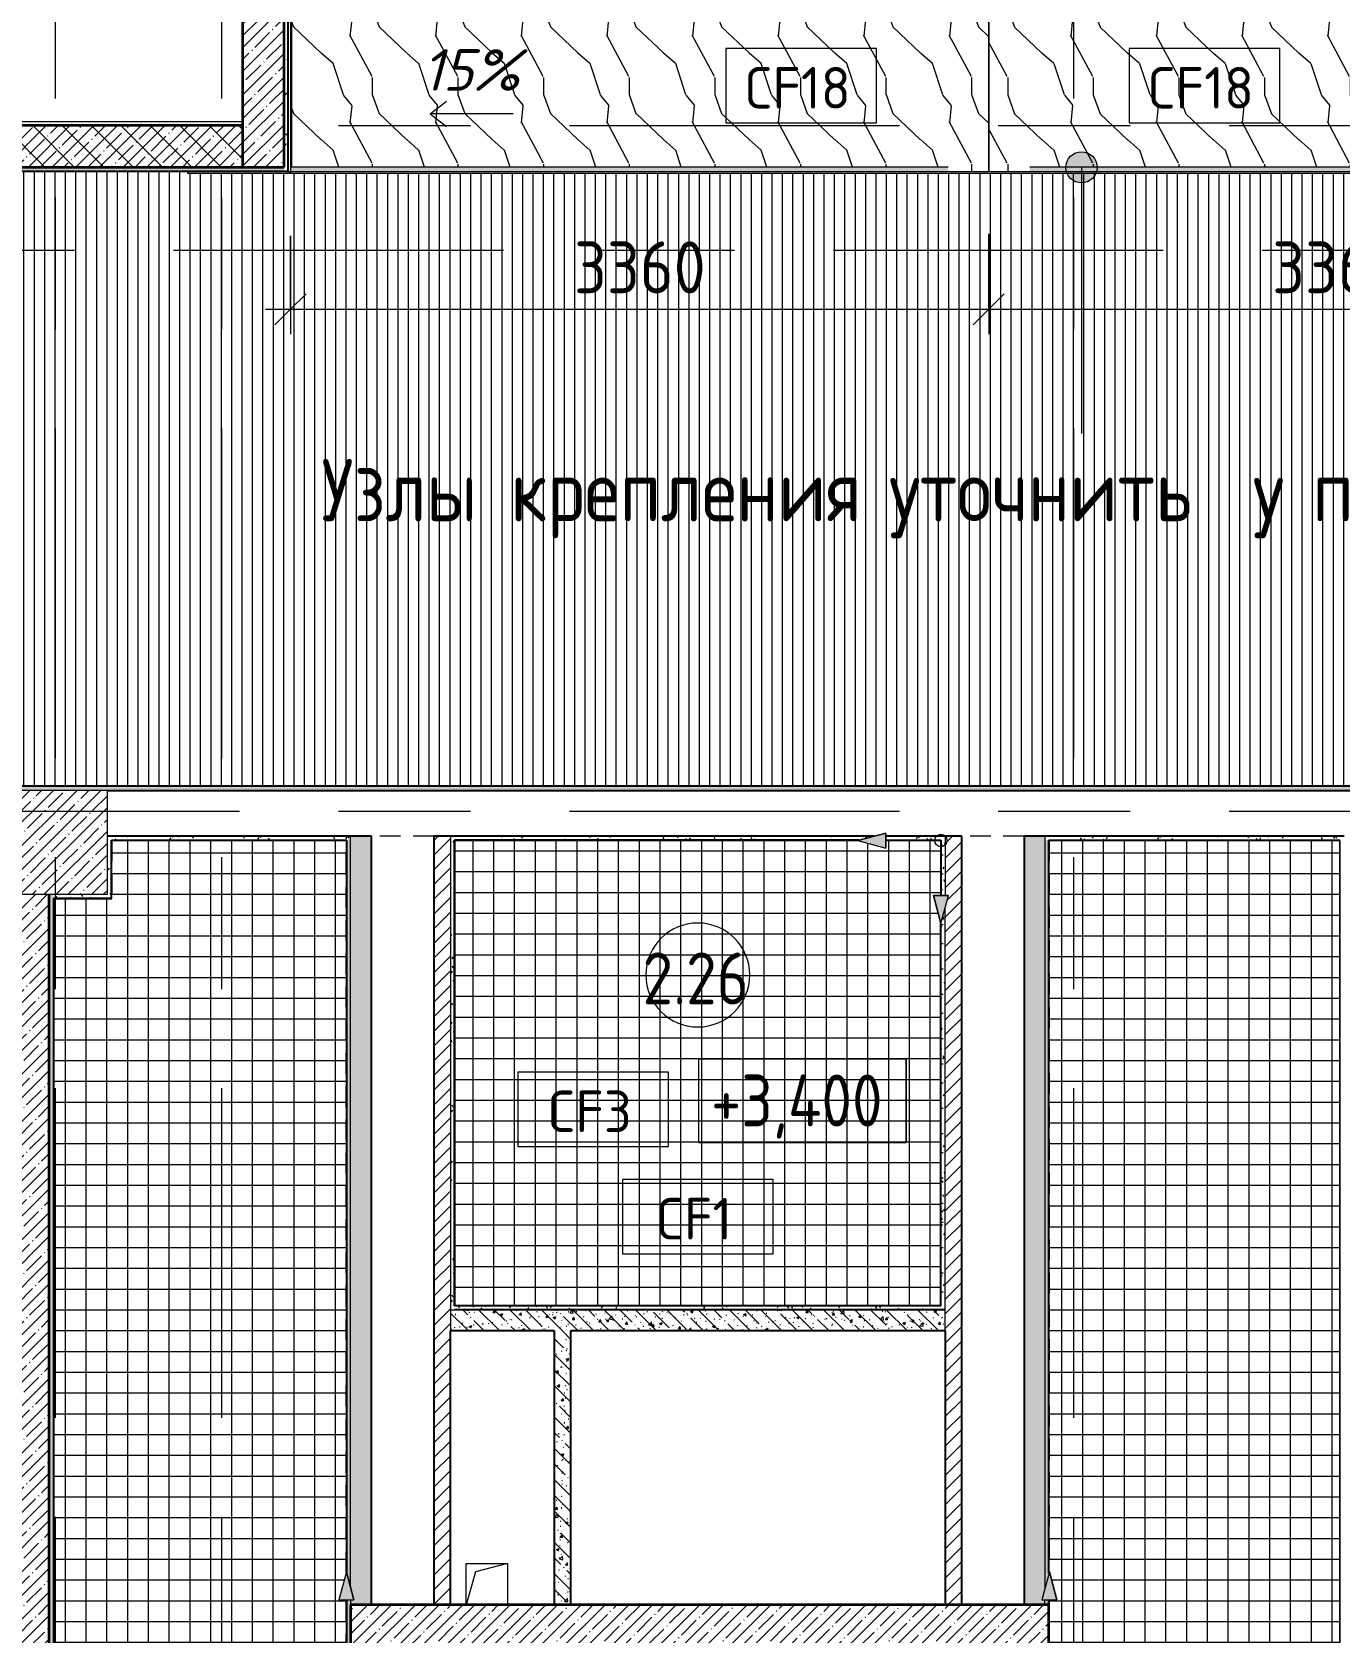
# Model space of a CAD drawing. Header units: millimetres. Extents: x 35146 to 234858, y -8553 to 29000.
# Drawn here: x 65547 to 71840, y 3845 to 11550 of the extents above; entities that cross this region are included whole.
import ezdxf

# ---------------------------------------------------------------- set-up
doc = ezdxf.new("R2010")
doc.units = ezdxf.units.MM
doc.linetypes.add('200_ШТРИХ__ш1_п0_6_', pattern=[160, 100, -60])
doc.linetypes.add('Осевая', pattern=[3175, 635, -476.25, 1587.5, -476.25])
for name, color, linetype, lineweight in [('0-1', 7, 'Continuous', 9), ('A-ANNO-DIMS', 7, 'Continuous', 9), ('A-ANNO-DIMS-100', 7, 'Continuous', 9), ('A-AREA-IDEN', 7, 'Continuous', 9), ('A-CLNG', 7, 'Continuous', 9), ('A-CLNG-IDEN', 7, 'Continuous', 9), ('A-CLNG-PATT', 7, 'Continuous', 9), ('A-DETL-GENF', 7, 'Continuous', 9), ('A-DETL-MBND', 7, '200_ШТРИХ__ш1_п0_6_', 9), ('A-FLOR', 7, 'Continuous', 9), ('A-WALL', 7, 'Continuous', 9), ('G-ANNO-DIMS', 7, 'Continuous', 9), ('G-ANNO-TEXT', 7, 'Continuous', 9), ('I-WALL', 7, 'Continuous', 9), ('S-COLS', 7, 'Continuous', 9), ('Оси-2', 7, 'Осевая', 9)]:
    doc.layers.add(name, color=color, linetype=linetype, lineweight=lineweight)
for name, color, linetype, lineweight, true_color in [('A-WALL-1', 7, 'Continuous', 25, 0x3c3c3c), ('A-WALL-3', 7, 'Continuous', 35, 0x3c3c3c), ('A-WALL-FNSH-2', 7, 'Continuous', 13, 0x3c3c3c)]:
    doc.layers.add(name, color=color, linetype=linetype, lineweight=lineweight, true_color=true_color)
doc.styles.add('GOST Common', font='GOST_Common.ttf', dxfattribs={"width": 0.9, "height": 250})
doc.styles.add('GOST Common_1', font='GOST_Common.ttf', dxfattribs={"height": 200})
doc.styles.add('GOST Common_2', font='GOST_Common.ttf', dxfattribs={"width": 0.9, "height": 300})
doc.styles.add('ISOCPEUR', font='isocpeur.ttf', dxfattribs={"width": 0.9, "height": 250})
doc.styles.add('ISOCPEUR_I', font='isocpeui.ttf', dxfattribs={"height": 200})
doc.dimstyles.new('ISO-2_5_0_9К_БОЛЬШОЙ', dxfattribs={"dimscale": 304.8, "dimtxt": 248.995294, "dimasz": 0.492126, "dimexe": 0.393701, "dimexo": 0.984252, "dimgap": 0, "dimtad": 1, "dimdec": 0, "dimrnd": 10, "dimzin": 0, "dimdsep": 46, "dimtxsty": 'ISOCPEUR', "dimblk1": 'OBLIQUE', "dimblk2": 'OBLIQUE', "dimsah": 1, "dimcen": 0.09, "dimdle": 0.393701, "dimazin": 0, "dimtfac": 1, "dimtdec": 4, "dimtix": 1, "dimtmove": 0, "dimatfit": 3, "dimfxl": 1, "dimtvp": 1, "dimtolj": 1, "dimtzin": 0, "dimarcsym": 2})
pattern_1 = [(45, (0, 0), (-57.02463, 57.02463), []), (45, (57.025, 0), (-57.02463, 57.02463), [100.806, -20.161, 3.353, -16.808])]
pattern_2 = [(45, (0, 0), (-35.35534, 35.35534), [])]
pattern_3 = [(135, (0, 0), (-75.43415, -75.43415), [106.68, -17.78, 3.556, -17.78]), (135, (0, 75.39), (-75.43415, -75.43415), []), (50, (0, 0), (127.52922, -11.15758), [13.335, -146.685]), (355, (0, 0), (-24.66966, 133.74002), [10.668, -117.348]), (100.451, (10.63, -0.93), (102.85973, 122.58178), [11.333, -124.663]), (46.184, (0, 35.56), (189.75516, -29.43036), [20.002, -220.027]), (96.636, (15.81, 33.1), (166.1822, 173.1996), [17, -186.995]), (351.184, (0, 35.56), (166.18393, 173.1976), [16.002, -176.022]), (21, (17.78, 26.67), (106.13027, -71.58603), [13.335, -146.685]), (326, (17.78, 26.67), (43.26188, 128.93175), [10.668, -117.348]), (71.451, (26.62, 20.7), (149.39198, 57.34505), [11.333, -124.663]), (37.5, (0, 0), (2.162228, 59.188357), [3.353, -112.573, 3.353, -115.773, -117.793]), (37.5, (0, 0), (2.162228, 59.188357), [-235.052, 3.353, -114.44]), (7.5, (0, 0), (46.77386, 70.12615), [3.353, -64.567, 3.353, -109.906, -44.894]), (7.5, (0, 0), (46.77386, 70.12615), [-181.178, 3.353, -41.542]), (327.5, (-39.65, 0), (94.91367, -4.010093), [3.353, -41.097, 3.353, -135.331, -184.023]), (327.5, (-39.65, 0), (94.91367, -4.010093), [-183.134, 3.353, -180.67]), (317.5, (-57.43, 0), (103.69057, 17.79882), [3.353, -54.432, 3.353, -88.748, -130.683]), (317.5, (-57.43, 0), (103.69057, 17.79882), [-149.885, 3.353, -127.33])]
pattern_4 = [(0, (0, 0), (121.92, 30.48), [10.058, -81.382, 10.058, -81.382, -487.68]), (0, (0, 0), (121.92, 30.48), [-182.88, 10.058, -172.822, 10.058, -81.382, -213.36]), (0, (0, 0), (121.92, 30.48), [-457.2, 10.058, -50.902, 10.058, -142.342]), (120, (45.72, 15.24), (-87.356454, 90.345817), [10.058, -81.382, 10.058, -81.382, -487.68]), (120, (45.72, 15.24), (-87.356454, 90.345817), [-182.88, 10.058, -172.822, 10.058, -81.382, -213.36]), (120, (45.72, 15.24), (-87.356454, 90.345817), [-457.2, 10.058, -50.902, 10.058, -142.342]), (240, (60.96, 76.2), (-34.563546, -120.825817), [10.058, -81.382, 10.058, -81.382, -487.68]), (240, (60.96, 76.2), (-34.563546, -120.825817), [-182.88, 10.058, -172.822, 10.058, -81.382, -213.36]), (240, (60.96, 76.2), (-34.563546, -120.825817), [-457.2, 10.058, -50.902, 10.058, -142.342])]

# ---------------------------------------------------------------- blocks, each defined once
blk = doc.blocks.new('BSC_Колонна _Прямоугольная - 500х500-V13-План потолков с обозначением видов отделки и геометрии 2 этажа в осях 12-23')
at = {"layer": 'S-COLS'}
h = blk.add_hatch(dxfattribs=at)
h.set_pattern_fill('FP_14', color=256, style=0, pattern_type=2)
h.set_pattern_definition([(45, (-65660, -7650), (-57.02463, 57.02463), []), (45, (-65602.975, -7650), (-57.02463, 57.02463), [100.806, -20.161, 3.353, -16.808])])
h.paths.add_polyline_path([(-250, -250), (250, -250), (250, 250), (-250, 250)])
for p, q in [((250, 250), (-250, 250)), ((-250, 250), (-250, -250)), ((250, -250), (250, 250)), ((-250, -250), (250, -250))]:
    blk.add_line(p, q, dxfattribs=at)
blk = doc.blocks.new('Начало раскладки_красным - Начало раскладки_красным-26102174-План потолков с обозначением видов отделки и геометрии 2 этажа в осях 12-23')
at = {"layer": 'A-DETL-GENF'}
for points in [[(-36.2, 264.8), (36.2, 264.8), (0, 400)], [(-264.8, -36.2), (-264.8, 36.2), (-400, 0)], [(264.8, -36.2), (400, 0), (264.8, 36.2)], [(0, -400), (36.2, -264.8), (-36.2, -264.8)]]:
    blk.add_hatch(color=256, dxfattribs=at).paths.add_polyline_path(points)
for p, q in [((0, 400), (-36.2, 264.8)), ((0, 400), (-36.2, 264.8)), ((36.2, 264.8), (0, 400)), ((0, 400), (36.2, 264.8)), ((-36.2, 264.8), (36.2, 264.8)), ((-36.2, 264.8), (36.2, 264.8)), ((0, 30), (0, 264.8)), ((-264.8, 36.2), (-400, 0)), ((-400, 0), (-264.8, 36.2)), ((-400, 0), (-264.8, -36.2)), ((-400, 0), (-264.8, -36.2)), ((-264.8, -36.2), (-264.8, 36.2)), ((-264.8, 36.2), (-264.8, -36.2)), ((-30, 0), (-264.8, 0)), ((30, 0), (264.8, 0)), ((400, 0), (264.8, 36.2)), ((264.8, 36.2), (264.8, -36.2)), ((400, 0), (264.8, 36.2)), ((264.8, 36.2), (264.8, -36.2)), ((400, 0), (264.8, -36.2)), ((0, -30), (0, -264.8)), ((264.8, -36.2), (400, 0)), ((36.2, -264.8), (-36.2, -264.8)), ((-36.2, -264.8), (0, -400)), ((0, -400), (-36.2, -264.8)), ((-36.2, -264.8), (36.2, -264.8)), ((0, -400), (36.2, -264.8)), ((0, -400), (36.2, -264.8))]:
    blk.add_line(p, q, dxfattribs=at)
blk.add_circle((0, 0), 30, dxfattribs=at)
blk = doc.blocks.new('Начало раскладки_красным - Начало раскладки_красным-26113037-План потолков с обозначением видов отделки и геометрии 2 этажа в осях 12-23')
at = {"layer": 'A-DETL-GENF'}
for points in [[(-264.8, -36.2), (-264.8, 36.2), (-400, 0)], [(0, -400), (36.2, -264.8), (-36.2, -264.8)]]:
    blk.add_hatch(color=256, dxfattribs=at).paths.add_polyline_path(points)
for p, q in [((-264.8, 36.2), (-400, 0)), ((-400, 0), (-264.8, 36.2)), ((-400, 0), (-264.8, -36.2)), ((-400, 0), (-264.8, -36.2)), ((-264.8, -36.2), (-264.8, 36.2)), ((-264.8, 36.2), (-264.8, -36.2)), ((-30, 0), (-264.8, 0)), ((0, -30), (0, -264.8)), ((36.2, -264.8), (-36.2, -264.8)), ((-36.2, -264.8), (0, -400)), ((0, -400), (-36.2, -264.8)), ((-36.2, -264.8), (36.2, -264.8)), ((0, -400), (36.2, -264.8)), ((0, -400), (36.2, -264.8))]:
    blk.add_line(p, q, dxfattribs=at)
blk.add_circle((0, 0), 30, dxfattribs=at)
blk = doc.blocks.new('Марка_Помещения - Номер-25198446-План потолков с обозначением видов отделки и геометрии 2 этажа в осях 12-23')
at = {"layer": 'A-AREA-IDEN'}
for start, end in [(360, 180), (180, 360)]:
    blk.add_arc((0, 0), 2.5, start, end, dxfattribs=at)
blk = doc.blocks.new('М_потолков - Марка_ Имя типа-25382930-План потолков с обозначением видов отделки и геометрии 2 этажа в осях 12-23')
at = {"layer": 'A-CLNG-IDEN'}
for p, q in [((3.625, 1.984375), (-3.625, 1.984375)), ((-3.625, 1.984375), (-3.625, -1.59375)), ((3.625, -1.59375), (3.625, 1.984375)), ((-3.625, -1.59375), (3.625, -1.59375))]:
    blk.add_line(p, q, dxfattribs=at)
blk = doc.blocks.new('Высотные отметки - 10х4_h_-17668695-План потолков с обозначением видов отделки и геометрии 2 этажа в осях 12-23')
at = {"layer": 'G-ANNO-DIMS'}
for p, q in [((-5, 4), (-5, 0)), ((5, 4), (-5, 4)), ((5, 4), (-5, 4)), ((-5, 4), (-5, 0)), ((5, 4), (5, 0)), ((5, 0), (5, 4)), ((5, 0), (-5, 0)), ((-5, 0), (5, 0))]:
    blk.add_line(p, q, dxfattribs=at)
blk = doc.blocks.new('DIMBLOCK98-План потолков с обозначением видов отделки и геометрии 2 этажа в осях 12-23')
at = {"layer": 'A-ANNO-DIMS-100'}
for p, q in [((66791, 10568.5), (66791, 10095.6)), ((66791, 10215.6), (66791, 10568.5)), ((70150, 10579.5), (70150, 10095.6)), ((70150, 10215.6), (70150, 10579.5)), ((66671, 10215.6), (70150, 10215.6))]:
    blk.add_line(p, q, dxfattribs=at)
at = {"layer": 'A-ANNO-DIMS-100', "lineweight": 20}
for p, q in [((66791, 10215.6), (66866, 10290.6)), ((70150, 10215.6), (70225, 10290.6)), ((66791, 10215.6), (66716, 10140.6)), ((70150, 10215.6), (70075, 10140.6))]:
    blk.add_line(p, q, dxfattribs=at)
at = {"layer": 'A-ANNO-DIMS-100', "color": 0, "insert": (68154.5, 10542.3), "char_height": 250, "width": 758.478, "attachment_point": 1, "line_spacing_factor": 1.149209, "style": 'ISOCPEUR'}
blk.add_mtext('3360', dxfattribs=at)
blk = doc.blocks.new('_Oblique')
at = {"color": 0, "linetype": 'ByBlock', "lineweight": -2}
blk.add_line((-0.5, -0.5), (0.5, 0.5), dxfattribs=at)
blk = doc.blocks.new('DIMBLOCK99-План потолков с обозначением видов отделки и геометрии 2 этажа в осях 12-23')
at = {"layer": 'A-ANNO-DIMS-100'}
for p, q in [((70150, 10579.5), (70150, 10095.6)), ((70150, 10215.6), (70150, 10579.5)), ((73509, 10568.5), (73509, 10095.6)), ((73509, 10215.6), (73509, 10568.5)), ((70150, 10215.6), (73629, 10215.6))]:
    blk.add_line(p, q, dxfattribs=at)
at = {"layer": 'A-ANNO-DIMS-100', "lineweight": 20}
for p, q in [((70150, 10215.6), (70225, 10290.6)), ((73509, 10215.6), (73584, 10290.6)), ((70150, 10215.6), (70075, 10140.6)), ((73509, 10215.6), (73434, 10140.6))]:
    blk.add_line(p, q, dxfattribs=at)
at = {"layer": 'A-ANNO-DIMS-100', "color": 0, "insert": (71513.5, 10542.3), "char_height": 250, "width": 758.478, "attachment_point": 1, "line_spacing_factor": 1.149209, "style": 'ISOCPEUR'}
blk.add_mtext('3360', dxfattribs=at)

msp = doc.modelspace()

# ---------------------------------------------------------------- hatches: boundary and pattern name
at = {"layer": 'A-CLNG-PATT'}
h = msp.add_hatch(dxfattribs=at)
h.set_pattern_fill('FP_46', color=256, style=0, pattern_type=2)
h.set_pattern_definition([(90, (72858.237, -5848.237), (-50, 3e-15), [])])
h.paths.add_polyline_path([(74729, 7921), (74729, 8301), (75459, 8301), (75459, 10879), (74015.2, 10879), (74015.2, 10868.5), (66296, 10868.5), (66296, 10880), (47239.7, 10879), (47239.7, 11679), (44781.7, 11679), (44781.7, 10879), (42401, 10879), (42401, 10209), (38761, 10209), (38761, 7921), (73481, 7921)])
h = msp.add_hatch(dxfattribs=at)
h.set_pattern_fill('FP_56', color=256, style=0, pattern_type=2)
h.set_pattern_definition([(108.247, (1131.21, 0), (-411.95057, 832.99942), [157.879, -1157.778]), (139.087, (1081.777, 149.94), (-2471.68382, 2082.52075), [76.316, -3739.501]), (136.533, (1436.055, 199.92), (-6179.204691, 5831.054423), [181.632, -8899.958]), (109.782, (1304.23, 324.87), (-1235.860512, 3331.997188), [97.376, -4771.443]), (90, (1271.28, 0), (-411.95, 416.5), [83.3, -333.2]), (118.18, (1271.275, 83.3), (2883.636339, -5414.508222), [226.804, -11113.38]), (84.351, (1164.167, 283.22), (-411.975244, -3748.4969), [83.707, -4101.617]), (129.496, (1172.406, 366.52), (1647.78693, -2082.51001), [64.769, -3173.684])])
h.paths.add_polyline_path([(70150.5, 10879.5), (70151, 10879.5), (70150.5, 11664)])
h.paths.add_polyline_path([(69954.2, 10879.5), (70150, 10879.5), (70150, 11664), (66796, 11664), (66796, 10900), (69954.2, 10900)])
h = msp.add_hatch(dxfattribs=at)
h.set_pattern_fill('FP_57', color=256, style=0, pattern_type=2)
h.set_pattern_definition([(108.247, (2126.28, 0), (-411.95624, 833.00386), [157.879, -1157.782]), (139.088, (2076.85, 149.94), (-2471.766264, 2082.517559), [76.318, -3739.57]), (136.534, (2431.137, 199.92), (-6179.4116994, 5831.046324), [181.635, -8900.109]), (109.782, (2299.31, 324.87), (-1235.866191, 3332.010023), [97.377, -4771.46]), (90, (2266.35, 0), (-411.964, 416.5), [83.3, -333.2]), (118.181, (2266.352, 83.3), (2883.7516188, -5414.4966765), [226.806, -11113.46]), (84.351, (2159.24, 283.22), (-411.976436, -3748.49879), [83.707, -4101.618]), (129.497, (2167.48, 366.52), (1647.843493, -2082.50735), [64.77, -3173.726])])
h.paths.add_polyline_path([(70347.1, 10879.5), (70347.1, 10900), (73509, 10900), (73509, 11664), (70151, 11664), (70151, 10879.5), (70152.8, 10879.5)])
h = msp.add_hatch(color=256, dxfattribs=at)
h.paths.add_polyline_path([(69083.2, 10879.5), (69954.2, 10879.5), (69954.2, 10900), (66791, 10900), (66791, 10879.5), (67617.3, 10879.5)])
h.paths.add_polyline_path([(70549.1, 10879.5), (73509, 10879.5), (73509, 10900), (70347.1, 10900), (70347.1, 10879.5)])
at = {"layer": 'A-DETL-MBND'}
h = msp.add_hatch(dxfattribs=at)
h.set_pattern_fill('FP_48', color=256, style=0, pattern_type=2)
h.set_pattern_definition([(270, (67007.5, 3900), (100, 6e-15), []), (0, (67007.5, 3900), (0, 100), [])])
h.paths.add_polyline_path([(67617.3, 141), (68364, 141), (68364, 3739), (67459.1, 3739), (67324.8, 3702.9), (67324.7, 3739), (67059, 3739), (67059, 4003.8), (67023.6, 4003.7), (67059, 4139), (67059, 7659), (65931, 7659), (65931, 7379), (65651, 7379), (65651, 515.5), (66160, 515.5), (66160, 141)])
h.paths.add_polyline_path([(67060.2, 3339), (67023.9, 3474.2), (67096.4, 3474.3)])
h.paths.add_polyline_path([(66795.3, 3702.6), (66660, 3738.8), (66795.2, 3775.1)])
h = msp.add_hatch(dxfattribs=at)
h.set_pattern_fill('FP_50', color=256, style=0, pattern_type=2)
h.set_pattern_definition([(180, (68869, 6608.97), (-1e-14, -100), []), (270, (68869, 6608.97), (100, 6e-15), [])])
h.paths.add_polyline_path([(69919, 5421), (69919, 7263.6), (69883.9, 7394.2), (69919, 7394.3), (69919, 7659), (69655.2, 7659), (69655.3, 7622.6), (69520, 7659), (67581, 7659), (67581, 5421), (69083.2, 5421)])
h = msp.add_hatch(dxfattribs=at)
h.set_pattern_fill('FP_49', color=256, style=0, pattern_type=2)
h.set_pattern_definition([(270, (70502.5, 3900), (100, 6e-15), []), (0, (70502.5, 3900), (0, 100), [])])
h.paths.add_polyline_path([(70549.1, 141), (71560, 141), (71560, 515.5), (71839, 515.5), (71839, 7659), (70441, 7659), (70441.8, 4139), (70478.1, 4003.8), (70441, 4003.7), (70441, 3739), (70177.2, 3739), (70177.3, 3702.6), (70042, 3739), (69166, 3739), (69166, 141)])
h.paths.add_polyline_path([(70442.2, 3339), (70405.9, 3474.2), (70478.4, 3474.3)])
h.paths.add_polyline_path([(70706.8, 3702.9), (70706.7, 3775.4), (70842, 3739.2)])
at = {"layer": 'G-ANNO-TEXT'}
h = msp.add_hatch(color=256, dxfattribs=at)
edge = h.paths.add_edge_path()
edge.add_arc((70596.4, 10898.7), 75, 0, 360)
at = {"layer": 'I-WALL'}
h = msp.add_hatch(dxfattribs=at)
h.set_pattern_fill('FP_17', color=256, style=0, pattern_type=2)
h.set_pattern_definition(pattern_1)
h.paths.add_polyline_path([(66560, 10900), (66760, 10900), (66760, 11700), (66560, 11700), (66560, 11100)])
h = msp.add_hatch(dxfattribs=at)
h.set_pattern_fill('FP_45', color=256, style=0, pattern_type=2)
h.set_pattern_definition(pattern_4)
h.paths.add_polyline_path([(66760, 10880), (66780, 10880), (66780, 11680), (66760, 11680), (66760, 10900)])
h = msp.add_hatch(dxfattribs=at)
h.set_pattern_fill('FP_19', color=256, style=0, pattern_type=2)
h.set_pattern_definition([(135, (0, 0), (-70.71068, -70.71068), [])])
h.paths.add_polyline_path([(62160, 10900), (66560, 10900), (66560, 11100), (62160, 11100)])
h = msp.add_hatch(dxfattribs=at)
h.set_pattern_fill('FP_17', color=256, style=0, pattern_type=2)
h.set_pattern_definition(pattern_1)
h.paths.add_polyline_path([(66560, 10900), (66560, 11100), (62160, 11100), (62160, 10900), (66151.4, 10900)])
h = msp.add_hatch(dxfattribs=at)
h.set_pattern_fill('FP_45', color=256, style=0, pattern_type=2)
h.set_pattern_definition(pattern_4)
h.paths.add_polyline_path([(64685.5, 10880), (66760, 10880), (66760, 10900), (61940, 10900), (61940, 10880)])
h = msp.add_hatch(dxfattribs=at)
h.set_pattern_fill('FP_45', color=256, style=0, pattern_type=2)
h.set_pattern_definition(pattern_4)
h.paths.add_polyline_path([(74750, 7900), (74750, 7920), (38742.7, 7919.5), (38742.7, 7900), (73481, 7900)])
h = msp.add_hatch(dxfattribs=at)
h.set_pattern_fill('FP_45', color=256, style=0, pattern_type=2)
h.set_pattern_definition(pattern_4)
h.paths.add_polyline_path([(65910, 7660), (67080, 7660), (67080, 7680), (65910, 7680)])
h = msp.add_hatch(dxfattribs=at)
h.set_pattern_fill('FP_45', color=256, style=0, pattern_type=2)
h.set_pattern_definition(pattern_4)
h.paths.add_polyline_path([(65930, 7380), (65930, 7660), (65910, 7660), (65910, 7380)])
h = msp.add_hatch(dxfattribs=at)
h.set_pattern_fill('FP_45', color=256, style=0, pattern_type=2)
h.set_pattern_definition(pattern_4)
h.paths.add_polyline_path([(67080, 3760), (67079.9, 4003.8), (67060, 4003.7), (67060, 3760)])
h.paths.add_polyline_path([(67080, 4063.7), (67080, 7660), (67060, 7660), (67060, 4138.1), (67079.5, 4065.4)])
h = msp.add_hatch(dxfattribs=at)
h.set_pattern_fill('FP_24', color=256, style=0, pattern_type=2)
h.set_pattern_definition(pattern_3)
h.paths.add_polyline_path([(67096.1, 3980), (67180, 3980), (67180, 7680), (67080, 7680), (67080, 4063.7), (67096.1, 4003.8), (67080, 4003.7), (67080, 3980)])
h = msp.add_hatch(dxfattribs=at)
h.set_pattern_fill('FP_21', color=256, style=0, pattern_type=2)
h.set_pattern_definition(pattern_2)
h.paths.add_polyline_path([(67480, 3980), (67560, 3980), (67560, 7680), (67480, 7680), (67480, 6124.1)])
h = msp.add_hatch(dxfattribs=at)
h.set_pattern_fill('FP_45', color=256, style=0, pattern_type=2)
h.set_pattern_definition(pattern_4)
h.paths.add_polyline_path([(67560, 5400), (67580, 5400), (67580, 7680), (67560, 7680), (67560, 6124.1)])
h = msp.add_hatch(dxfattribs=at)
h.set_pattern_fill('FP_45', color=256, style=0, pattern_type=2)
h.set_pattern_definition(pattern_4)
h.paths.add_polyline_path([(67581, 7660), (69524.6, 7660), (69599.1, 7680), (67580, 7680), (67580, 7660)])
h.paths.add_polyline_path([(69655.2, 7660), (69920, 7660), (69920, 7680), (69655.2, 7680), (69655.2, 7662.3)])
h = msp.add_hatch(dxfattribs=at)
h.set_pattern_fill('FP_45', color=256, style=0, pattern_type=2)
h.set_pattern_definition(pattern_4)
h.paths.add_polyline_path([(69920, 5420), (69940, 5420), (69940, 7332.9), (69920, 7259), (69920, 5421)])
h.paths.add_polyline_path([(69920, 7394.2), (69940, 7394.3), (69940, 7680), (69920, 7680), (69920, 7394.3)])
h = msp.add_hatch(dxfattribs=at)
h.set_pattern_fill('FP_21', color=256, style=0, pattern_type=2)
h.set_pattern_definition(pattern_2)
h.paths.add_polyline_path([(69940, 3980), (70020, 3980), (70020, 7680), (69940, 7680), (69940, 7394.2), (69956.4, 7394.3), (69940, 7332.9), (69940, 5300)])
h = msp.add_hatch(dxfattribs=at)
h.set_pattern_fill('FP_24', color=256, style=0, pattern_type=2)
h.set_pattern_definition(pattern_3)
h.paths.add_polyline_path([(70405.6, 3980), (70420, 3980), (70420, 4003.8), (70405.6, 4003.7), (70420, 4057.6), (70420, 7680), (70320, 7680), (70320, 3980)])
h = msp.add_hatch(dxfattribs=at)
h.set_pattern_fill('FP_45', color=256, style=0, pattern_type=2)
h.set_pattern_definition(pattern_4)
h.paths.add_polyline_path([(71839, 7660), (71860, 7660), (71860, 7680), (70420, 7680), (70420, 7660), (70549.1, 7660)])
h = msp.add_hatch(dxfattribs=at)
h.set_pattern_fill('FP_45', color=256, style=0, pattern_type=2)
h.set_pattern_definition(pattern_4)
h.paths.add_polyline_path([(70420, 3980), (70440, 3980), (70440, 4003.8), (70420, 4003.7)])
h.paths.add_polyline_path([(70420, 4057.6), (70440, 4132.4), (70440, 7660), (70420, 7660), (70420, 4139)])
h = msp.add_hatch(dxfattribs=at)
h.set_pattern_fill('FP_17', color=256, style=0, pattern_type=2)
h.set_pattern_definition(pattern_1)
h.paths.add_polyline_path([(65630, 400), (65630, 7400), (65410, 7400), (65410, 400), (65620.5, 400)])
h = msp.add_hatch(dxfattribs=at)
h.set_pattern_fill('FP_45', color=256, style=0, pattern_type=2)
h.set_pattern_definition(pattern_4)
h.paths.add_polyline_path([(65630, 400), (65650, 400), (65650, 7400), (65630, 7400), (65630, 1491.5)])
h = msp.add_hatch(dxfattribs=at)
h.set_pattern_fill('FP_45', color=256, style=0, pattern_type=2)
h.set_pattern_definition(pattern_4)
h.paths.add_polyline_path([(65663, 7380), (65910, 7380), (65910, 7400), (65650, 7400), (65650, 7380)])
h = msp.add_hatch(dxfattribs=at)
h.set_pattern_fill('FP_24', color=256, style=0, pattern_type=2)
h.set_pattern_definition(pattern_3)
h.paths.add_polyline_path([(68060, 5300), (69940, 5300), (69940, 5400), (67560, 5400), (67560, 5300), (67617.3, 5300)])
h = msp.add_hatch(dxfattribs=at)
h.set_pattern_fill('FP_45', color=256, style=0, pattern_type=2)
h.set_pattern_definition(pattern_4)
h.paths.add_polyline_path([(67617.3, 5400), (69940, 5400), (69940, 5420), (67580, 5420), (67580, 5400)])
h = msp.add_hatch(dxfattribs=at)
h.set_pattern_fill('FP_24', color=256, style=0, pattern_type=2)
h.set_pattern_definition(pattern_3)
h.paths.add_polyline_path([(68060, 3980), (68140, 3980), (68140, 5300), (68060, 5300)])
h = msp.add_hatch(dxfattribs=at)
h.set_pattern_fill('FP_17', color=256, style=0, pattern_type=2)
h.set_pattern_definition(pattern_1)
h.paths.add_polyline_path([(68385, 3760), (70121.1, 3760), (70177.2, 3775.1), (70177.3, 3760), (70440, 3760), (70440, 3980), (67080, 3980), (67080, 3760), (67324.8, 3760), (67324.7, 3775.4), (67382.3, 3760), (68365, 3760)])

# ---------------------------------------------------------------- linework, layer by layer
at = {"layer": '0-1'}
for p, q in [((67635, 3980), (67635, 4180)), ((67635, 4180), (67835, 4180)), ((67835, 4180), (67680.5, 4138.6)), ((67835, 4180), (67835, 3980)), ((67680.5, 4138.6), (67635, 3980))]:
    msp.add_line(p, q, dxfattribs=at)
at = {"layer": 'A-CLNG'}
for p, q in [((66796, 11664), (66796, 10900)), ((70150, 11664), (70150, 10879.5)), ((70151, 10879.5), (70151, 11664)), ((66216, 10879), (61296, 10879)), ((66216, 10880), (66216, 10879)), ((66296, 10868.5), (66296, 10880)), ((74015.2, 10868.5), (66296, 10868.5)), ((69954.2, 10900), (66791, 10900)), ((66791, 10900), (66791, 10879.5)), ((73509, 10900), (70347.1, 10900)), ((38761, 7921), (74729, 7921))]:
    msp.add_line(p, q, dxfattribs=at)
at = {"layer": 'A-DETL-MBND'}
for p, q in [((66296, 10879), (61939, 10879)), ((66296, 10879.5), (66296, 10880)), ((38761, 7921), (74729, 7921)), ((67059, 7659), (65931, 7659)), ((65931, 7659), (65931, 7379)), ((67059, 4136.1), (67059, 7659)), ((67480, 7680), (67180, 7680)), ((69520.9, 7659), (67581, 7659)), ((67581, 7659), (67581, 5421)), ((69919, 7659), (69655.2, 7659)), ((69919, 7394.2), (69919, 7659)), ((70320, 7680), (70020, 7680)), ((71839, 7659), (70441, 7659)), ((70441, 7659), (70441, 4136.1)), ((71839, 515.5), (71839, 7659)), ((65931, 7379), (65651, 7379)), ((65651, 7379), (65651, 515.5)), ((69919, 5421), (69919, 7263.6)), ((67581, 5421), (69919, 5421)), ((67059, 3739), (67059, 4003.8)), ((70441, 4003.8), (70441, 3760))]:
    msp.add_line(p, q, dxfattribs=at)
at = {"layer": 'A-FLOR'}
for p, q in [((64460, 11120), (66560, 11120)), ((67635, 3980), (67635, 4180)), ((67635, 4180), (67835, 4180)), ((67835, 4180), (67835, 3980))]:
    msp.add_line(p, q, dxfattribs=at)
at = {"layer": 'A-WALL'}
for p, q in [((67080, 4063.7), (67080, 7680)), ((67560, 7680), (67560, 5300)), ((69940, 7680), (69940, 7394.2)), ((70420, 7680), (70420, 4057.6)), ((69940, 5300), (69940, 7332.9)), ((67560, 5400), (67580, 5400)), ((67080, 4003.8), (67080, 3980)), ((70420, 3980), (70420, 4003.8))]:
    msp.add_line(p, q, dxfattribs=at)
at = {"layer": 'A-WALL-1'}
for p, q in [((66780, 10880), (66780, 11680)), ((61940, 10880), (66780, 10880)), ((74750, 7920), (38742.7, 7920)), ((65910, 7900), (72080, 7900)), ((67180, 7680), (65910, 7680)), ((65930, 7660), (67060, 7660)), ((65930, 7380), (65930, 7660)), ((67060, 7660), (67060, 4138.1)), ((67180, 3980), (67180, 7680)), ((67480, 7680), (67480, 3980)), ((69599.1, 7680), (67480, 7680)), ((67580, 5420), (67580, 7660)), ((69524.6, 7660), (67580, 7660)), ((70020, 7680), (69655.2, 7680)), ((69655.2, 7660), (69920, 7660)), ((69920, 7660), (69920, 7394.2)), ((70020, 3980), (70020, 7680)), ((70320, 7680), (70320, 3980)), ((71860, 7680), (70320, 7680)), ((70440, 7660), (71840, 7660)), ((70440, 4132.4), (70440, 7660)), ((65930, 7380), (65650, 7380)), ((65650, 7380), (65650, 420)), ((69920, 5420), (69920, 7259.9)), ((69920, 5420), (67580, 5420)), ((69940, 5400), (67580, 5400)), ((67560, 3980), (67560, 5300)), ((67560, 5300), (68060, 5300)), ((68060, 5300), (68060, 3980)), ((68140, 5300), (69940, 5300)), ((68140, 3980), (68140, 5300)), ((69940, 5300), (69940, 3980)), ((67060, 4003.8), (67060, 3740)), ((70440, 3980), (70440, 4003.8))]:
    msp.add_line(p, q, dxfattribs=at)
at = {"layer": 'A-WALL-3'}
for p, q in [((66560, 11700), (66560, 10900)), ((66760, 10900), (66760, 11700)), ((66560, 11100), (62160, 11100)), ((61960, 10900), (66760, 10900)), ((65630, 400), (65630, 7400)), ((70440, 3980), (67080, 3980)), ((67080, 3980), (67080, 3760)), ((70440, 3760), (70440, 3980))]:
    msp.add_line(p, q, dxfattribs=at)
at = {"layer": 'A-WALL-FNSH-2'}
for p, q in [((67059, 7659), (65930, 7659)), ((65931, 7379), (65931, 7659)), ((67060, 7659), (67059, 7659)), ((67059, 7659), (67059, 4136.1)), ((67581, 7660), (67581, 5421)), ((67581, 7659), (69520.9, 7659)), ((69655.2, 7659), (69919, 7659)), ((69919, 7394.2), (69919, 7660)), ((70441, 4136.1), (70441, 7659)), ((70441, 7659), (71839, 7659)), ((71839, 7659), (71839, 141)), ((71840, 272.5), (71840, 7660)), ((65651, 7379), (65931, 7379)), ((65651, 7379), (65651, 420)), ((69919, 7263.6), (69919, 5421)), ((69919, 5421), (67581, 5421)), ((67059, 4003.8), (67059, 3739)), ((70441, 3760), (70441, 4003.8))]:
    msp.add_line(p, q, dxfattribs=at)
at = {"layer": 'G-ANNO-DIMS'}
for p, q in [((67461.8, 11156.2), (67541.8, 11217.6)), ((67461.8, 11156.2), (67541.8, 11094.8)), ((67861.8, 11156.2), (67461.8, 11156.2))]:
    msp.add_line(p, q, dxfattribs=at)
at = {"layer": 'G-ANNO-TEXT'}
msp.add_line((70596.4, 10898.7), (70596.4, 9618.2), dxfattribs=at)
msp.add_circle((70596.4, 10898.7), 75, dxfattribs=at)
at = {"layer": 'I-WALL'}
for p, q in [((66791, 11669), (66791, 10900)), ((66296, 10879.5), (73514.5, 10879.5)), ((66785.5, 10868.5), (66785.5, 10879.5)), ((73514.5, 10868.5), (66785.5, 10868.5)), ((66791, 10868.5), (66791, 10879.5))]:
    msp.add_line(p, q, dxfattribs=at)
at = {"layer": 'Оси-2'}
for p, q in [((65660, 593.7), (65660, 24898.1)), ((66460, 593.7), (66460, 24898.1)), ((70560, 593.7), (70560, 24898.1)), ((38446.2, 11100), (82200, 11100)), ((39716.2, 10500), (82200, 10500)), ((38446.2, 7800), (82200, 7800))]:
    msp.add_line(p, q, dxfattribs=at)

# ---------------------------------------------------------------- block references
at = {"layer": 'A-AREA-IDEN', "xscale": 99.99999999999993, "yscale": 99.99999999999993, "zscale": 99.99999999999993}
msp.add_blockref('Марка_Помещения - Номер-25198446-План потолков с обозначением видов отделки и геометрии 2 этажа в осях 12-23', (68750.2, 7011.7), dxfattribs=at)
at = {"layer": 'A-CLNG-IDEN', "xscale": 99.99999999999993, "yscale": 99.99999999999993, "zscale": 99.99999999999993}
for p in [(69248.1, 11271.7), (71187.9, 11271.7), (68247.4, 6345.7), (68750, 5828.9)]:
    msp.add_blockref('М_потолков - Марка_ Имя типа-25382930-План потолков с обозначением видов отделки и геометрии 2 этажа в осях 12-23', p, dxfattribs=at)
at = {"layer": 'A-DETL-GENF', "rotation": 0.03359668727813597}
for name, p in [('Начало раскладки_красным - Начало раскладки_красным-26113037-План потолков с обозначением видов отделки и геометрии 2 этажа в осях 12-23', (69920, 7659)), ('Начало раскладки_красным - Начало раскладки_красным-26102174-План потолков с обозначением видов отделки и геометрии 2 этажа в осях 12-23', (67060, 3739)), ('Начало раскладки_красным - Начало раскладки_красным-26102174-План потолков с обозначением видов отделки и геометрии 2 этажа в осях 12-23', (70442, 3739))]:
    msp.add_blockref(name, p, dxfattribs=at)
at = {"layer": 'G-ANNO-DIMS', "xscale": 99.99999999999993, "yscale": 99.99999999999993, "zscale": 99.99999999999993}
msp.add_blockref('Высотные отметки - 10х4_h_-17668695-План потолков с обозначением видов отделки и геометрии 2 этажа в осях 12-23', (69253.6, 6205.9), dxfattribs=at)
at = {"layer": 'S-COLS'}
msp.add_blockref('BSC_Колонна _Прямоугольная - 500х500-V13-План потолков с обозначением видов отделки и геометрии 2 этажа в осях 12-23', (65660, 7650), dxfattribs=at)

# ---------------------------------------------------------------- texts
at = {"layer": 'A-AREA-IDEN', "insert": (68484.5, 7120.2), "char_height": 250, "width": 663.797, "attachment_point": 1, "style": 'GOST Common'}
msp.add_mtext('2.26', dxfattribs=at)
at = {"layer": 'A-CLNG-IDEN', "char_height": 200, "attachment_point": 1, "style": 'GOST Common_1'}
for s, insert, width in [('CF18', (68972.8, 11381.5), 649.367), ('CF18', (70912.6, 11381.5), 649.367), ('CF3', (68024.6, 6455.4), 521.097), ('CF1', (68547.2, 5938.7), 472.996)]:
    msp.add_mtext(s, dxfattribs=dict(at, insert=insert, width=width))
at = {"layer": 'G-ANNO-DIMS', "attachment_point": 1}
for s, insert, char_height, width, line_spacing_factor, style in [('15%', (67423.8, 11467.5), 200, 571.276, 1.149209, 'ISOCPEUR_I'), ('+3,400', (68813.6, 6532.6), 250, 1055.976, 1.022761, 'GOST Common')]:
    msp.add_mtext(s, dxfattribs=dict(at, insert=insert, char_height=char_height, width=width, line_spacing_factor=line_spacing_factor, style=style))
at = {"layer": 'G-ANNO-TEXT', "char_height": 300, "attachment_point": 1, "style": 'GOST Common_2'}
for s, insert, width in [('Узлы', (66938.3, 9494.9), 988.481), ('\\fGOST Common|b0|i0|c204|p34|;\\W.9; ', (67753.9, 9494.9), 115.443), ('\\fGOST Common|b0|i0|c204|p34|;\\W.9; ', (69575.6, 9494.9), 115.443), ('\\fGOST Common|b0|i0|c204|p34|;\\W.9; ', (71325.8, 9494.9), 115.443), ('\\fGOST Common|b0|i0|c204|p34|;\\W.9; ', (71611.5, 9494.9), 115.443), ('крепления', (67849.2, 9494.9), 2092.404), ('уточнить', (69670.8, 9494.9), 2005.822), ('\\fGOST Common|b0|i0|c204|p34|;\\W.9;у', (71421, 9494.9), 230.886), ('производителя', (71706.8, 9494.9), 3080.885)]:
    msp.add_mtext(s, dxfattribs=dict(at, insert=insert, width=width))

# ---------------------------------------------------------------- dimensions: what is measured, and where the dimension line sits
at = {"layer": 'A-ANNO-DIMS'}
for base, p1, p2, override, picture, middle in [((70150, 10215.6), (66791, 10868.5), (70150, 10879.5), {"dimpost": '<>', "dimfxl": 3359.017995}, 'DIMBLOCK98-План потолков с обозначением видов отделки и геометрии 2 этажа в осях 12-23', (68470.5, 10340.6)), ((73509, 10215.6), (70150, 10879.5), (73509, 10868.5), {"dimpost": '<>', "dimfxl": 3359.01804}, 'DIMBLOCK99-План потолков с обозначением видов отделки и геометрии 2 этажа в осях 12-23', (71829.5, 10340.6))]:
    dim = msp.add_linear_dim(base=base, p1=p1, p2=p2, dimstyle='ISO-2_5_0_9К_БОЛЬШОЙ', override=override, dxfattribs=at)
    dim.commit()
    dim.dimension.update_dxf_attribs({"geometry": picture, "text_midpoint": middle})

doc.saveas('drawing.dxf')
